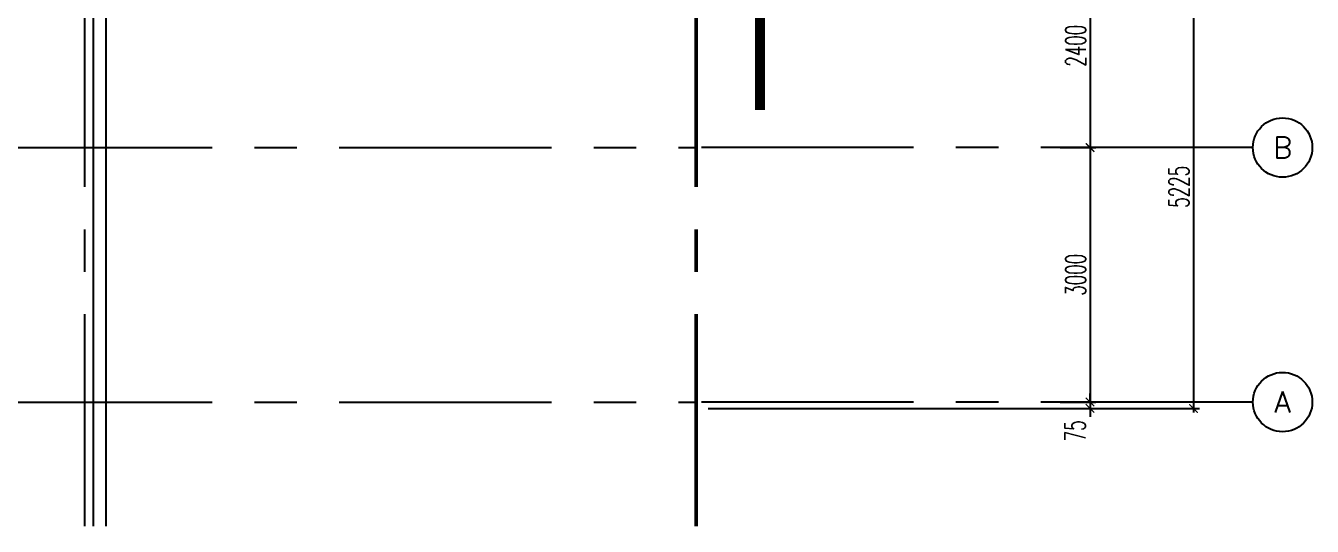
# Model space of a CAD drawing. Extents: x 275967.8 to 276060, y 57291.9 to 57371.4.
# Drawn here: x 276044.88 to 276060.05, y 57291.9 to 57297.8 of the extents above; entities that cross this region are included whole.
import ezdxf
from ezdxf.enums import TextEntityAlignment as Align

# ---------------------------------------------------------------- set-up
doc = ezdxf.new("R2010")
doc.units = 0
doc.header["$MEASUREMENT"] = 0
doc.header["$PDMODE"] = 34
doc.linetypes.add('CENTER2', pattern=[1.125, 0.75, -0.125, 0.125, -0.125])
doc.linetypes.add('CENTERX2', pattern=[4, 2.5, -0.5, 0.5, -0.5])
doc.layers.get('0').update_dxf_attribs({"linetype": 'CONTINUOUS'})
doc.layers.get('DEFPOINTS').update_dxf_attribs({"linetype": 'CONTINUOUS'})
for name, color, linetype in [('AX-CR', 2, 'CONTINUOUS'), ('AX-DIM', 4, 'CONTINUOUS'), ('AX-TXT', 2, 'CONTINUOUS'), ('AXES', 11, 'CENTERX2'), ('ELEV', 2, 'CONTINUOUS'), ('WALL', 2, 'CONTINUOUS')]:
    doc.layers.add(name, color=color, linetype=linetype)
doc.styles.add('ROMANS', font='ROMANS.shx', dxfattribs={"width": 0.6})
doc.dimstyles.new('STANDARD in', dxfattribs={"dimtxt": 0.24, "dimasz": 0.1, "dimexe": 0.07, "dimexo": 0.05, "dimgap": 0.05, "dimtad": 1, "dimdec": 0, "dimlfac": 1000, "dimzin": 0, "dimdsep": 46, "dimtxsty": 'ROMANS', "dimblk": 'ARCHTICK', "dimcen": 0.05, "dimdle": 0.05, "dimclrd": 4, "dimclre": 4, "dimclrt": 2, "dimadec": 0, "dimazin": 0, "dimtfac": 1, "dimtdec": 0, "dimtmove": 2, "dimatfit": 3, "dimfxl": 0, "dimtolj": 1, "dimtzin": 0, "dimarcsym": 0})

# ---------------------------------------------------------------- blocks, each defined once
blk = doc.blocks.new('_ARCHTICK')
at = {"color": 0, "linetype": 'ByBlock', "const_width": 0.15}
blk.add_lwpolyline([(-0.5, -0.5), (0.5, 0.5)], dxfattribs=at)
blk = doc.blocks.new('*D133')
at = {"layer": 'AX-DIM', "color": 4, "lineweight": -2, "ltscale": 0.3}
for p, q in [((276058.645, 57298.563), (276058.645, 57293.238)), ((276057.995, 57298.513), (276058.715, 57298.513)), ((276052.925, 57293.288), (276058.715, 57293.288))]:
    blk.add_line(p, q, dxfattribs=at)
at = {"layer": 'DEFPOINTS', "color": 0, "ltscale": 0.3}
for p in [(276057.945, 57298.513), (276052.875, 57293.288), (276058.645, 57293.288)]:
    blk.add_point(p, dxfattribs=at)
at = {"layer": 'AX-DIM', "color": 4, "lineweight": -2, "ltscale": 0.3, "xscale": 0.1, "yscale": 0.1, "zscale": 0.1}
for p, rotation in [((276058.645, 57298.513), 90), ((276058.645, 57293.288), 270)]:
    blk.add_blockref('_ARCHTICK', p, dxfattribs=dict(at, rotation=rotation))
at = {"layer": 'AX-DIM', "color": 2, "ltscale": 0.3, "insert": (276058.475, 57295.9), "char_height": 0.24, "attachment_point": 5, "rotation": 90, "style": 'ROMANS'}
blk.add_mtext('\\A1;5225', dxfattribs=at)
blk = doc.blocks.new('AXR')
at = {"layer": 'AX-CR'}
blk.add_circle((350, 0), 350, dxfattribs=at)
at = {"layer": 'AX-TXT', "style": 'ROMANS'}
blk.add_attdef('AX', text='', height=250, dxfattribs=at).set_placement((350, 0), align=Align.MIDDLE)
blk = doc.blocks.new('*D150')
at = {"layer": 'AX-DIM', "color": 4, "lineweight": -2, "ltscale": 0.3}
for p, q in [((276057.075, 57298.763), (276057.495, 57298.763)), ((276057.425, 57298.813), (276057.425, 57296.313)), ((276057.075, 57296.363), (276057.495, 57296.363))]:
    blk.add_line(p, q, dxfattribs=at)
at = {"layer": 'DEFPOINTS', "color": 0, "ltscale": 0.3}
for p in [(276057.025, 57298.763), (276057.025, 57296.363), (276057.425, 57296.363)]:
    blk.add_point(p, dxfattribs=at)
at = {"layer": 'AX-DIM', "color": 4, "lineweight": -2, "ltscale": 0.3, "xscale": 0.1, "yscale": 0.1, "zscale": 0.1}
for p, rotation in [((276057.425, 57298.763), 90), ((276057.425, 57296.363), 270)]:
    blk.add_blockref('_ARCHTICK', p, dxfattribs=dict(at, rotation=rotation))
at = {"layer": 'AX-DIM', "color": 2, "ltscale": 0.3, "insert": (276057.255, 57297.563), "char_height": 0.24, "attachment_point": 5, "rotation": 90, "style": 'ROMANS'}
blk.add_mtext('\\A1;2400', dxfattribs=at)
blk = doc.blocks.new('*D149')
at = {"layer": 'AX-DIM', "color": 4, "lineweight": -2, "ltscale": 0.3}
for p, q in [((276057.075, 57296.363), (276057.495, 57296.363)), ((276057.425, 57296.413), (276057.425, 57293.313)), ((276057.075, 57293.363), (276057.495, 57293.363))]:
    blk.add_line(p, q, dxfattribs=at)
at = {"layer": 'DEFPOINTS', "color": 0, "ltscale": 0.3}
for p in [(276057.025, 57296.363), (276057.025, 57293.363), (276057.425, 57293.363)]:
    blk.add_point(p, dxfattribs=at)
at = {"layer": 'AX-DIM', "color": 4, "lineweight": -2, "ltscale": 0.3, "xscale": 0.1, "yscale": 0.1, "zscale": 0.1}
for p, rotation in [((276057.425, 57296.363), 90), ((276057.425, 57293.363), 270)]:
    blk.add_blockref('_ARCHTICK', p, dxfattribs=dict(at, rotation=rotation))
at = {"layer": 'AX-DIM', "color": 2, "ltscale": 0.3, "insert": (276057.255, 57294.863), "char_height": 0.24, "attachment_point": 5, "rotation": 90, "style": 'ROMANS'}
blk.add_mtext('\\A1;3000', dxfattribs=at)
blk = doc.blocks.new('*D148')
at = {"layer": 'AX-DIM', "color": 4, "lineweight": -2, "ltscale": 0.3}
for p, q in [((276057.425, 57293.363), (276057.425, 57293.463)), ((276057.075, 57293.363), (276057.495, 57293.363)), ((276057.075, 57293.288), (276057.495, 57293.288)), ((276057.425, 57293.363), (276057.425, 57293.288)), ((276057.425, 57293.288), (276057.425, 57293.188))]:
    blk.add_line(p, q, dxfattribs=at)
at = {"layer": 'DEFPOINTS', "color": 0, "ltscale": 0.3}
for p in [(276057.025, 57293.363), (276057.025, 57293.288), (276057.425, 57293.288)]:
    blk.add_point(p, dxfattribs=at)
at = {"layer": 'AX-DIM', "color": 4, "lineweight": -2, "ltscale": 0.3, "xscale": 0.1, "yscale": 0.1, "zscale": 0.1}
for p, rotation in [((276057.425, 57293.363), 270), ((276057.425, 57293.288), 90)]:
    blk.add_blockref('_ARCHTICK', p, dxfattribs=dict(at, rotation=rotation))
at = {"layer": 'AX-DIM', "color": 2, "ltscale": 0.3, "insert": (276057.25, 57293.023), "char_height": 0.24, "attachment_point": 5, "rotation": 90, "style": 'ROMANS'}
blk.add_mtext('\\A1;75', dxfattribs=at)

msp = doc.modelspace()

# ---------------------------------------------------------------- linework, layer by layer
at = {"layer": 'AXES'}
for p, q in [((276052.7755, 57291.8986), (276052.7755, 57370.3613)), ((276052.7955, 57291.8986), (276052.7955, 57370.3613)), ((276045.5755, 57291.8986), (276045.5755, 57352.4829)), ((276036.5755, 57296.3629), (276052.7755, 57296.3629)), ((276059.3451, 57296.3629), (276052.5255, 57296.3629)), ((276036.5755, 57293.3629), (276052.7755, 57293.3629)), ((276059.3451, 57293.3629), (276052.5255, 57293.3629))]:
    msp.add_line(p, q, dxfattribs=at)
at = {"layer": 'ELEV', "linetype": 'CENTER2', "const_width": 0.12}
msp.add_lwpolyline([(276053.5351, 57296.8068), (276053.5351, 57360.645)], dxfattribs=at)
at = {"layer": 'WALL'}
for p, q in [((276045.6755, 57298.5129), (276045.6755, 57291.8986)), ((276045.8255, 57298.5129), (276045.8255, 57291.8986))]:
    msp.add_line(p, q, dxfattribs=at)

# ---------------------------------------------------------------- block references
at = {"layer": 'AXES', "xscale": 0.001, "yscale": 0.001, "zscale": 0.001}
for p, values in [((276059.3451, 57296.3629), {'AX': 'B'}), ((276059.3451, 57293.3629), {'AX': 'A'})]:
    msp.add_blockref('AXR', p, dxfattribs=at).add_auto_attribs(values)

# ---------------------------------------------------------------- dimensions: what is measured, and where the dimension line sits
at = {"layer": 'AX-DIM'}
for base, p1, p2, picture, middle in [((276057.4253, 57296.3629), (276057.0253, 57298.7629), (276057.0253, 57296.3629), '*D150', (276057.2553, 57297.5629)), ((276058.6451, 57293.2879), (276057.9451, 57298.5129), (276052.8746, 57293.2879), '*D133', (276058.4751, 57295.9004)), ((276057.4253, 57293.3629), (276057.0253, 57296.3629), (276057.0253, 57293.3629), '*D149', (276057.2553, 57294.8629))]:
    dim = msp.add_linear_dim(base=base, p1=p1, p2=p2, angle=270, dimstyle='STANDARD in', dxfattribs=at)
    dim.commit()
    dim.dimension.update_dxf_attribs({"geometry": picture, "text_midpoint": middle})
dim = msp.add_linear_dim(base=(276057.4253, 57293.2879), p1=(276057.0253, 57293.3629), p2=(276057.0253, 57293.2879), angle=270, dimstyle='STANDARD in', dxfattribs=at)
dim.commit()
dim.dimension.update_dxf_attribs({"geometry": '*D148', "text_midpoint": (276057.2503, 57293.0234), "dimtype": 160})

doc.saveas('drawing.dxf')
